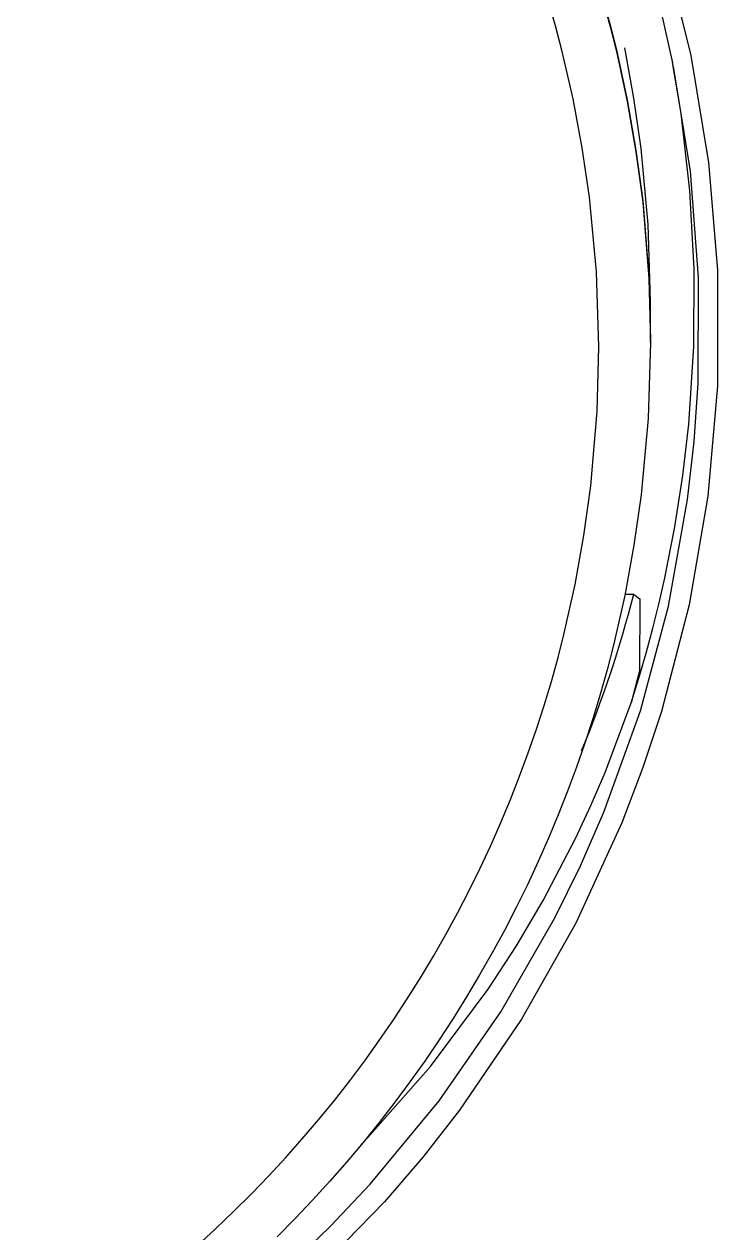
# Model space of a CAD drawing. Header units: millimetres. Extents: x 441156 to 441876, y 4514765 to 4515211.
# Drawn here: x 441489.6511 to 441489.7048, y 4514937.1709 to 4514937.2644 of the extents above; entities that cross this region are included whole.
import ezdxf

# ---------------------------------------------------------------- set-up
doc = ezdxf.new("R2010")
doc.units = ezdxf.units.MM
doc.layers.add('Terminale_sfiato', color=7, linetype='Continuous')

msp = doc.modelspace()

# ---------------------------------------------------------------- linework, layer by layer
at = {"layer": 'Terminale_sfiato', "color": 254, "linetype": 'Continuous'}
for p, q in [((441489.69950032, 4514937.23992693), (441489.69950032, 4514937.24297738)), ((441489.69950032, 4514937.2397962), (441489.69950032, 4514937.23988335)), ((441489.6982004, 4514937.22028797), (441489.69752384, 4514937.22028797))]:
    msp.add_line(p, q, dxfattribs=at)
for points in [[(441489.7012286, 4514937.26139933, 0), (441489.70031564, 4514937.26544498, 0), (441489.69916158, 4514937.26971575, 0), (441489.6965499, 4514937.27745616, 0), (441489.69414165, 4514937.28322198, 0), (441489.6913888, 4514937.2888305, 0), (441489.68825118, 4514937.29434369, 0), (441489.68478237, 4514937.29965229, 0), (441489.67971399, 4514937.3063184, 0), (441489.67412455, 4514937.31254908, 0), (441489.66805003, 4514937.31830377, 0), (441489.66105942, 4514937.32388914, 0), (441489.65616416, 4514937.32724884, 0), (441489.65106399, 4514937.3303287, 0)], [(441489.70060086, 4514937.27010818, 0), (441489.70262926, 4514937.26197328, 0), (441489.70399654, 4514937.25370782, 0), (441489.70469032, 4514937.24536815, 0), (441489.70478299, 4514937.24088646, 0), (441489.70468042, 4514937.23640906, 0), (441489.70394088, 4514937.22788648, 0), (441489.70249364, 4514937.21947377, 0), (441489.70035058, 4514937.21123064, 0), (441489.69891513, 4514937.20688509, 0), (441489.6972864, 4514937.20261367, 0), (441489.69372977, 4514937.1948445, 0), (441489.68953498, 4514937.18741554, 0), (441489.6847323, 4514937.18037452, 0), (441489.68191467, 4514937.1767702, 0), (441489.67893694, 4514937.1732969, 0), (441489.67298841, 4514937.16720298, 0)], [(441489.66443358, 4514937.16988918, 0), (441489.66586046, 4514937.17119717, 0), (441489.66725995, 4514937.1725342, 0), (441489.66863146, 4514937.1738997, 0), (441489.6699744, 4514937.1752931, 0), (441489.6712882, 4514937.17671379, 0), (441489.67257231, 4514937.17816118, 0), (441489.67382617, 4514937.17963464, 0), (441489.67504926, 4514937.18113356, 0), (441489.67624106, 4514937.18265729, 0), (441489.67740104, 4514937.18420519, 0), (441489.67852874, 4514937.1857766, 0), (441489.67962365, 4514937.18737084, 0), (441489.68068532, 4514937.18898724, 0), (441489.6817133, 4514937.19062511, 0), (441489.68270714, 4514937.19228376, 0), (441489.68366643, 4514937.19396248, 0), (441489.68459076, 4514937.19566055, 0), (441489.68547973, 4514937.19737726, 0), (441489.68633296, 4514937.19911187, 0), (441489.6871501, 4514937.20086364, 0), (441489.68793079, 4514937.20263183, 0), (441489.6886747, 4514937.20441568, 0), (441489.68938152, 4514937.20621444, 0), (441489.69005094, 4514937.20802735, 0), (441489.69068268, 4514937.20985362, 0), (441489.69127647, 4514937.21169248, 0), (441489.69183207, 4514937.21354316, 0), (441489.69234922, 4514937.21540486, 0), (441489.69282772, 4514937.21727679, 0), (441489.69326735, 4514937.21915815, 0), (441489.69366794, 4514937.22104815, 0), (441489.6940293, 4514937.22294598, 0), (441489.69435129, 4514937.22485082, 0), (441489.69463378, 4514937.22676188, 0), (441489.69487663, 4514937.22867834, 0), (441489.69507975, 4514937.23059938, 0), (441489.69524305, 4514937.23252419, 0), (441489.69536646, 4514937.23445194, 0), (441489.69544993, 4514937.23638181, 0), (441489.69549342, 4514937.238313, 0), (441489.69550032, 4514937.23944758, 0), (441489.69548032, 4514937.24137914, 0), (441489.69542033, 4514937.24330988, 0), (441489.69532037, 4514937.24523898, 0), (441489.6951805, 4514937.24716562, 0), (441489.69500076, 4514937.24908897, 0), (441489.69478123, 4514937.25100822, 0), (441489.69452201, 4514937.25292255, 0), (441489.69422321, 4514937.25483114, 0), (441489.69388495, 4514937.25673319, 0), (441489.69350738, 4514937.25862788, 0), (441489.69309066, 4514937.26051441, 0), (441489.69263497, 4514937.26239198, 0), (441489.6921405, 4514937.26425979, 0), (441489.69160745, 4514937.26611703, 0)], [(441489.6958777, 4514937.26622553, 0), (441489.69639174, 4514937.26432083, 0), (441489.69686706, 4514937.26240618, 0), (441489.69730345, 4514937.26048234, 0), (441489.69770074, 4514937.25855012, 0), (441489.69805877, 4514937.2566103, 0), (441489.69837739, 4514937.25466366, 0), (441489.69865646, 4514937.25271102, 0), (441489.69889588, 4514937.25075315, 0), (441489.69909555, 4514937.24879087, 0), (441489.69925538, 4514937.24682496, 0), (441489.69937532, 4514937.24485625, 0), (441489.69945531, 4514937.24288552, 0), (441489.69949531, 4514937.24091358, 0), (441489.69950032, 4514937.23992693, 0)], [(441489.6958777, 4514937.26618196, 0), (441489.69639174, 4514937.26427726, 0), (441489.69686706, 4514937.2623626, 0), (441489.69730345, 4514937.26043876, 0), (441489.69770074, 4514937.25850654, 0), (441489.69805877, 4514937.25656672, 0), (441489.69837739, 4514937.25462009, 0), (441489.69865646, 4514937.25266744, 0), (441489.69889588, 4514937.25070957, 0), (441489.69909555, 4514937.24874729, 0), (441489.69925538, 4514937.24678139, 0), (441489.69937532, 4514937.24481267, 0), (441489.69945531, 4514937.24284194, 0), (441489.69949531, 4514937.24087, 0), (441489.69950032, 4514937.23988335, 0)], [(441489.6958777, 4514937.2660948, 0), (441489.69639174, 4514937.2641901, 0), (441489.69686706, 4514937.26227544, 0), (441489.69730345, 4514937.26035161, 0), (441489.69770074, 4514937.25841939, 0), (441489.69805877, 4514937.25647956, 0), (441489.69837739, 4514937.25453293, 0), (441489.69865646, 4514937.25258028, 0), (441489.69889588, 4514937.25062242, 0), (441489.69909555, 4514937.24866013, 0), (441489.69925538, 4514937.24669423, 0), (441489.69937532, 4514937.24472551, 0), (441489.69945531, 4514937.24275478, 0), (441489.69949531, 4514937.24078285, 0), (441489.69950032, 4514937.2397962, 0)], [(441489.69950032, 4514937.24297738, 0), (441489.69948032, 4514937.24494962, 0), (441489.69942033, 4514937.24692106, 0), (441489.69932037, 4514937.24889088, 0), (441489.69918049, 4514937.25085829, 0), (441489.69900074, 4514937.25282249, 0), (441489.69878119, 4514937.25478266, 0), (441489.69852194, 4514937.25673802, 0), (441489.69822309, 4514937.25868776, 0), (441489.69788476, 4514937.26063109, 0), (441489.69750709, 4514937.26256721, 0), (441489.69709024, 4514937.26449534, 0)], [(441489.69799348, 4514937.21189338, 0), (441489.6985941, 4514937.21380848, 0), (441489.69915643, 4514937.21573507, 0), (441489.69968024, 4514937.21767242, 0), (441489.70016533, 4514937.21961974, 0), (441489.70061151, 4514937.22157628, 0), (441489.70101859, 4514937.22354126, 0), (441489.70138642, 4514937.2255139, 0), (441489.70171485, 4514937.22749343, 0), (441489.70200376, 4514937.22947907, 0), (441489.70225303, 4514937.23147004, 0), (441489.70246255, 4514937.23346554, 0), (441489.70263226, 4514937.23546479, 0), (441489.70276208, 4514937.23746701, 0), (441489.70285196, 4514937.2394714, 0), (441489.70290186, 4514937.24147717, 0), (441489.70291177, 4514937.24348354, 0), (441489.70288168, 4514937.2454897, 0), (441489.7028116, 4514937.24749487, 0), (441489.70270157, 4514937.24949827, 0), (441489.70255162, 4514937.25149909, 0), (441489.70236181, 4514937.25349655, 0), (441489.70213222, 4514937.25548986, 0), (441489.70186294, 4514937.25747823, 0), (441489.70155408, 4514937.25946089, 0), (441489.70120575, 4514937.26143704, 0), (441489.70087417, 4514937.26313348, 0)], [(441489.65106399, 4514937.15358326, 0), (441489.6582905, 4514937.15790867, 0), (441489.66511845, 4514937.16280756, 0), (441489.6715036, 4514937.1682487, 0), (441489.6747271, 4514937.17137455, 0), (441489.67781145, 4514937.17464737, 0), (441489.68314977, 4514937.18110139, 0), (441489.68792602, 4514937.18798492, 0), (441489.6921066, 4514937.19525502, 0), (441489.69409126, 4514937.19929463, 0), (441489.69589508, 4514937.20343292, 0), (441489.69872571, 4514937.2112841, 0), (441489.70088958, 4514937.21936375, 0), (441489.70236897, 4514937.22761577, 0), (441489.70287666, 4514937.23210132, 0), (441489.70318213, 4514937.23661988, 0), (441489.70321654, 4514937.24479472, 0), (441489.70258026, 4514937.25301527, 0), (441489.70128164, 4514937.26113807, 0), (441489.7012286, 4514937.26139933, 0)], [(441489.69950032, 4514937.2397962, 0), (441489.69948032, 4514937.23782396, 0), (441489.69942033, 4514937.23585252, 0), (441489.69932037, 4514937.2338827, 0), (441489.69918049, 4514937.23191529, 0), (441489.69900074, 4514937.2299511, 0), (441489.69878119, 4514937.22799092, 0), (441489.69852194, 4514937.22603556, 0), (441489.69822309, 4514937.22408582, 0), (441489.69788476, 4514937.22214249, 0), (441489.69750709, 4514937.22020637, 0), (441489.69709024, 4514937.21827824, 0), (441489.69663437, 4514937.2163589, 0), (441489.69613967, 4514937.21444912, 0), (441489.69560635, 4514937.21254968, 0), (441489.69503461, 4514937.21066137, 0), (441489.6944247, 4514937.20878495, 0), (441489.69377686, 4514937.20692118, 0), (441489.69309136, 4514937.20507084, 0), (441489.69236848, 4514937.20323466, 0), (441489.6916085, 4514937.20141341, 0), (441489.69081175, 4514937.19960783, 0), (441489.68997855, 4514937.19781865, 0), (441489.68910923, 4514937.1960466, 0), (441489.68820416, 4514937.19429241, 0), (441489.6872637, 4514937.19255679, 0), (441489.68628823, 4514937.19084045, 0), (441489.68527816, 4514937.1891441, 0), (441489.68423389, 4514937.18746841, 0), (441489.68315585, 4514937.18581409, 0), (441489.68204449, 4514937.1841818, 0), (441489.68090025, 4514937.1825722, 0), (441489.67972361, 4514937.18098597, 0), (441489.67851504, 4514937.17942373, 0), (441489.67727503, 4514937.17788614, 0), (441489.6760041, 4514937.17637382, 0), (441489.67470275, 4514937.17488738, 0), (441489.67337153, 4514937.17342744, 0), (441489.67201098, 4514937.17199458, 0), (441489.67062165, 4514937.1705894, 0)], [(441489.6982004, 4514937.22028797, 0), (441489.69823631, 4514937.22028654, 0), (441489.69827197, 4514937.22028219, 0), (441489.69829616, 4514937.22027748, 0), (441489.69832006, 4514937.22027137, 0), (441489.69834354, 4514937.22026389, 0), (441489.69837691, 4514937.22025061, 0), (441489.6984091, 4514937.22023468, 0), (441489.69844071, 4514937.22021584, 0), (441489.69847086, 4514937.22019473, 0), (441489.69849904, 4514937.220172, 0), (441489.6985258, 4514937.22014756, 0), (441489.69855113, 4514937.22012169, 0), (441489.69858751, 4514937.22007946, 0), (441489.69862094, 4514937.22003486, 0), (441489.69867638, 4514937.21994694, 0), (441489.69872414, 4514937.21985458, 0), (441489.69876645, 4514937.21975715, 0), (441489.69880327, 4514937.21965751, 0), (441489.69886934, 4514937.21943391, 0), (441489.69891907, 4514937.21920573, 0), (441489.69895634, 4514937.21897529, 0), (441489.69899587, 4514937.21861943, 0), (441489.69901798, 4514937.218262, 0), (441489.69902074, 4514937.21740132, 0), (441489.6989662, 4514937.21654113, 0), (441489.69886715, 4514937.21568526, 0), (441489.69864583, 4514937.21438147, 0), (441489.69834587, 4514937.21309327, 0), (441489.69799348, 4514937.21189338, 0)], [(441489.67713564, 4514937.17773172, 0), (441489.67764886, 4514937.17826344, 0), (441489.68249272, 4514937.18375346, 0), (441489.68695444, 4514937.18973672, 0), (441489.68914403, 4514937.19310109, 0), (441489.69120557, 4514937.19660188, 0), (441489.69372378, 4514937.20144334, 0), (441489.69488985, 4514937.20395671, 0), (441489.69598262, 4514937.20651264, 0), (441489.69799348, 4514937.21189338, 0)]]:
    msp.add_polyline3d(points, dxfattribs=at)
msp.add_arc((441489.61307841, 4514937.24190782), 0.08782313, 337.4243054, 345.7489723, dxfattribs=at)

doc.saveas('drawing.dxf')
